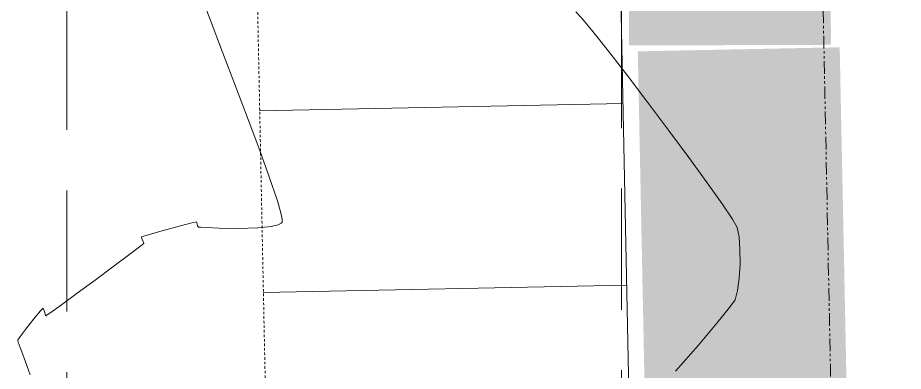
# Model space of a CAD drawing. Extents: x 2140663 to 2528301, y 336313 to 7007653.
# Drawn here: x 2528132.76 to 2528176.61, y 7007298.13 to 7007315.66 of the extents above; entities that cross this region are included whole.
import ezdxf

# ---------------------------------------------------------------- set-up
doc = ezdxf.new("R2010")
doc.units = 0
doc.header["$MEASUREMENT"] = 0
for name, pattern in [('HIDDEN', [0.375, 0.25, -0.125]), ('PHANTOM2', [1.25, 0.625, -0.125, 0.125, -0.125, 0.125, -0.125]), ('xdrc002pt$0$HIDDEN2', [0.1875, 0.125, -0.0625])]:
    doc.linetypes.add(name, pattern=pattern)
for name, color, linetype in [('1 EXISTING CONTOURS', 43, 'Continuous'), ('1 SILT FENCE', 200, 'Continuous'), ('GRID', 254, 'HIDDEN'), ('SANDBAGS', 250, 'HIDDEN'), ('xdrc002ar$0$xdrc002ar$0$C-PKNG-FACE-N', 1, 'Continuous'), ('xdrc002ar$0$xdrc002ar$0$C-PKNG-STRP-N', 6, 'Continuous'), ('xdrc002pt$0$V-ESMT-ACCS-N', 2, 'xdrc002pt$0$HIDDEN2'), ('xdrc002pt$0$v-prop-line', 3, 'PHANTOM2')]:
    doc.layers.add(name, color=color, linetype=linetype)

msp = doc.modelspace()

# ---------------------------------------------------------------- linework, layer by layer
at = {"layer": '1 EXISTING CONTOURS', "color": 43, "lineweight": 0, "extrusion": (0.9363649527778553, 0.3510280262448068, 0), "elevation": 4827027.979164649}
msp.add_lwpolyline([(5673957.536547459, 601.0000000000003), (5673955.922473051, 601.0000000000003)], dxfattribs=at)
at = {"layer": '1 EXISTING CONTOURS', "color": 43, "lineweight": 0, "extrusion": (0.7227062424580377, 0.6911553277753012, 0), "elevation": 6670261.048805706}
msp.add_lwpolyline([(3316879.049602366, 601), (3316879.453646797, 601)], dxfattribs=at)
at = {"layer": '1 EXISTING CONTOURS', "color": 43, "lineweight": 0, "extrusion": (0.9347281676822145, 0.3553635498210955, 0), "elevation": 4853270.33544119}
msp.add_lwpolyline([(5651525.632334335, 601.0000000000007), (5651523.885593318, 601.0000000000007)], dxfattribs=at)
at = {"layer": '1 EXISTING CONTOURS', "color": 43, "lineweight": 0, "extrusion": (0.7718464492446576, 0.635808979795358, 0), "elevation": 6406666.056310262}
msp.add_lwpolyline([(3801143.572847193, 601.0000000000003), (3801144.450271207, 601.0000000000003)], dxfattribs=at)
at = {"layer": '1 EXISTING CONTOURS', "color": 43, "lineweight": 0, "extrusion": (0.7847875295844056, 0.6197649017238763, 0), "elevation": 6326957.285305596}
msp.add_lwpolyline([(3932386.567175368, 601.0000000000007), (3932387.815106001, 601.0000000000007)], dxfattribs=at)
at = {"layer": '1 EXISTING CONTOURS', "color": 43, "lineweight": 0, "extrusion": (0.9342971767936108, 0.356495140830122, 0), "elevation": 4860110.142339926}
msp.add_lwpolyline([(5645642.973358288, 601), (5645641.177530048, 601)], dxfattribs=at)
at = {"layer": '1 EXISTING CONTOURS', "color": 43, "lineweight": 0, "elevation": 601}
for points in [[(2528162.929281378, 7007312.801186237), (2528162.0033753, 7007313.999563038)], [(2528166.896389072, 7007307.479662767), (2528165.991223775, 7007308.7230313)], [(2528167.638701505, 7007306.432814768), (2528166.896389072, 7007307.479662767)], [(2528145.788512669, 7007305.987492646), (2528145.854243698, 7007305.673530824)], [(2528141.601576463, 7007305.534886244), (2528141.308323568, 7007305.468135459)], [(2528145.657126102, 7007305.399468849), (2528145.300526768, 7007305.314599069)], [(2528145.804994969, 7007305.47500688), (2528145.657126102, 7007305.399468849)], [(2528145.858048318, 7007305.551792154), (2528145.847113806, 7007305.51902373)], [(2528145.854243698, 7007305.673530824), (2528145.858048318, 7007305.551792154)], [(2528141.684838046, 7007305.291097475), (2528141.666020019, 7007305.340797029)], [(2528141.694614352, 7007305.279092324), (2528141.684838046, 7007305.291097475)], [(2528141.710251674, 7007305.276350337), (2528141.694614352, 7007305.279092324)], [(2528141.810636444, 7007305.268044936), (2528141.710251674, 7007305.276350337)], [(2528142.109706969, 7007305.251335173), (2528141.810636444, 7007305.268044936)], [(2528142.717665834, 7007305.2289644), (2528142.109706969, 7007305.251335173)], [(2528143.668134062, 7007305.217665986), (2528142.717665834, 7007305.2289644)], [(2528144.641431182, 7007305.246676915), (2528143.668134062, 7007305.217665986)], [(2528145.300526768, 7007305.314599069), (2528144.641431182, 7007305.246676915)], [(2528138.877096048, 7007304.770633036), (2528138.89726775, 7007304.710501957)], [(2528138.894284934, 7007304.797817758), (2528138.879095971, 7007304.789194647)], [(2528138.992671868, 7007304.832227042), (2528138.894284934, 7007304.797817758)], [(2528138.785209137, 7007304.296134477), (2528138.23951652, 7007303.881320446)], [(2528138.996178424, 7007304.467293753), (2528138.785209137, 7007304.296134477)], [(2528137.470147688, 7007303.305224034), (2528136.588149752, 7007302.650217622)], [(2528168.483744051, 7007302.752575071), (2528168.523259946, 7007303.458149345)], [(2528135.704569826, 7007301.998673582), (2528134.930455021, 7007301.432964296)], [(2528168.280209783, 7007301.677403732), (2528168.402441132, 7007302.131612181)], [(2528133.870616106, 7007301.112197877), (2528133.557811339, 7007300.729959295)], [(2528134.069911056, 7007301.136351273), (2528134.017496614, 7007301.268782406)], [(2528167.378750438, 7007300.514208381), (2528168.007944573, 7007301.287562463)], [(2528134.139670784, 7007300.902769424), (2528134.110766682, 7007300.976183378)], [(2528134.154809222, 7007300.888539487), (2528134.139670784, 7007300.902769424)], [(2528132.755454788, 7007299.66949794), (2528132.755390791, 7007299.643805453)], [(2528132.762461666, 7007299.685091821), (2528132.755454788, 7007299.66949794)], [(2528132.755390791, 7007299.643805453), (2528132.772546862, 7007299.574631128)], [(2528132.885163681, 7007299.310311054), (2528132.960236228, 7007299.095738705)]]:
    msp.add_lwpolyline(points, dxfattribs=at)
at = {"layer": '1 EXISTING CONTOURS', "color": 43, "lineweight": 0, "extrusion": (0.7957987979255405, 0.6055611226129569, 0), "elevation": 6255265.226468515}
msp.add_lwpolyline([(4045452.245605903, 601), (4045453.922268166, 601)], dxfattribs=at)
at = {"layer": '1 EXISTING CONTOURS', "color": 43, "lineweight": 0, "extrusion": (0.934920969956252, 0.3548559988728685, 0), "elevation": 4850201.201455394}
msp.add_lwpolyline([(5654156.277155677, 601.0000000000007), (5654154.515840622, 601.0000000000007)], dxfattribs=at)
at = {"layer": '1 EXISTING CONTOURS', "color": 43, "lineweight": 0, "extrusion": (0.7996251133405025, 0.6004995238259465, 0), "elevation": 6229470.579920232}
msp.add_lwpolyline([(4085059.246372322, 601), (4085060.981044509, 601)], dxfattribs=at)
at = {"layer": '1 EXISTING CONTOURS', "color": 43, "lineweight": 0, "extrusion": (0.9367441092134914, 0.350014962328502, 0), "elevation": 4820887.71355609}
msp.add_lwpolyline([(5679168.657196592, 601.0000000000007), (5679167.013965113, 601.0000000000007)], dxfattribs=at)
at = {"layer": '1 EXISTING CONTOURS', "color": 43, "lineweight": 0, "extrusion": (0.8035776950283205, 0.5951998723563131, 0), "elevation": 6202327.057386098}
msp.add_lwpolyline([(4126152.916733374, 601), (4126154.60515963, 601)], dxfattribs=at)
at = {"layer": '1 EXISTING CONTOURS', "color": 43, "lineweight": 0, "extrusion": (0.940310190220073, 0.3403185950962571, 0), "elevation": 4761957.840368954}
msp.add_lwpolyline([(5728669.465571751, 601.0000000000007), (5728668.023889684, 601.0000000000007)], dxfattribs=at)
at = {"layer": '1 EXISTING CONTOURS', "color": 43, "lineweight": 0, "extrusion": (0.9470627648425206, 0.3210484690024868, 0), "elevation": 4643997.626315293}
msp.add_lwpolyline([(5824703.069527703, 601.0000000000007), (5824701.912568303, 601.0000000000007)], dxfattribs=at)
at = {"layer": '1 EXISTING CONTOURS', "color": 43, "lineweight": 0, "extrusion": (0.9592286349204658, 0.2826312543732909, 0), "elevation": 4405553.514617452}
msp.add_lwpolyline([(6007076.206719932, 601.0000000000007), (6007075.541406691, 601.0000000000007)], dxfattribs=at)
at = {"layer": '1 EXISTING CONTOURS', "color": 43, "lineweight": 0, "extrusion": (0.8295905649526853, 0.5583721828149075, 0), "elevation": 6010029.008229206}
msp.add_lwpolyline([(4401535.894633874, 601.0000000000007), (4401536.81945162, 601.0000000000007)], dxfattribs=at)
at = {"layer": '1 EXISTING CONTOURS', "color": 43, "lineweight": 0, "extrusion": (0.2524098114244643, -0.9676204251134154, 0), "elevation": -6142284.225088447}
msp.add_lwpolyline([(4214993.819312528, 601.0000000000003), (4214993.124641208, 601.0000000000003)], dxfattribs=at)
at = {"layer": '1 EXISTING CONTOURS', "color": 43, "lineweight": 0, "extrusion": (0.9257696557275431, 0.3780880116244182, 0), "elevation": 4989854.996651843}
msp.add_lwpolyline([(5531290.703096494, 601.0000000000003), (5531290.801364329, 601.0000000000003)], dxfattribs=at)
at = {"layer": '1 EXISTING CONTOURS', "color": 43, "lineweight": 0, "extrusion": (0.9667184516748444, 0.2558425984690427, 0), "elevation": 4236768.403645048}
msp.add_lwpolyline([(6127285.036335757, 601.0000000000007), (6127285.143001596, 601.0000000000007)], dxfattribs=at)
at = {"layer": '1 EXISTING CONTOURS', "color": 43, "lineweight": 0, "extrusion": (0.7225126013759796, -0.6913577517124655, 0), "elevation": -3017937.756538523}
msp.add_lwpolyline([(6810719.768047905, 601.0000000000007), (6810719.707125992, 601.0000000000007)], dxfattribs=at)
at = {"layer": '1 EXISTING CONTOURS', "color": 43, "lineweight": 0, "extrusion": (0.8716834158253384, 0.4900694058754027, 0), "elevation": 5637828.377538522}
msp.add_lwpolyline([(4869173.808570648, 601), (4869174.272597793, 601)], dxfattribs=at)
at = {"layer": '1 EXISTING CONTOURS', "color": 43, "lineweight": 0, "extrusion": (0.2715888336692137, -0.962413375544104, 0), "elevation": -6057309.581859807}
msp.add_lwpolyline([(4336221.408495029, 601.0000000000003), (4336220.828217037, 601.0000000000003)], dxfattribs=at)
at = {"layer": '1 EXISTING CONTOURS', "color": 43, "lineweight": 0, "extrusion": (0.2619393390778778, -0.9650843396529885, 0), "elevation": -6100421.113914752}
msp.add_lwpolyline([(4275357.853495553, 601.0000000000007), (4275357.026832299, 601.0000000000007)], dxfattribs=at)
at = {"layer": '1 EXISTING CONTOURS', "color": 43, "lineweight": 0, "extrusion": (0.9815053812645407, 0.1914345489945557, 0), "elevation": 3822851.194493904}
msp.add_lwpolyline([(6393728.572515274, 601.0000000000007), (6393729.04785663, 601.0000000000007)], dxfattribs=at)
at = {"layer": '1 EXISTING CONTOURS', "color": 43, "lineweight": 0, "extrusion": (0.994245548817295, -0.1071251075005104, 0), "elevation": 1762932.548501796}
msp.add_lwpolyline([(7237808.745062268, 601), (7237808.726393227, 601)], dxfattribs=at)
at = {"layer": '1 EXISTING CONTOURS', "color": 43, "lineweight": 0, "extrusion": (0.8958456787656671, 0.4443652999918884, 0), "elevation": 5378625.366253486}
msp.add_lwpolyline([(5154046.445191937, 601.0000000000003), (5154046.313603468, 601.0000000000003)], dxfattribs=at)
at = {"layer": '1 EXISTING CONTOURS', "color": 43, "lineweight": 0, "extrusion": (0.9516868123331211, 0.3070703685333748, 0), "elevation": 4557732.107605558}
msp.add_lwpolyline([(5892442.809953813, 601), (5892442.678266325, 601)], dxfattribs=at)
at = {"layer": '1 EXISTING CONTOURS', "color": 43, "lineweight": 0, "extrusion": (0.2881796726411848, -0.9575763553244303, 0), "elevation": -5981471.154591647}
msp.add_lwpolyline([(4440249.234935118, 601), (4440248.935004486, 601)], dxfattribs=at)
at = {"layer": '1 EXISTING CONTOURS', "color": 43, "lineweight": 0, "extrusion": (0.9972574353811537, 0.07401086120971716, 0), "elevation": 3039851.470694734}
msp.add_lwpolyline([(6800974.252254125, 601), (6800974.882350081, 601)], dxfattribs=at)
at = {"layer": '1 EXISTING CONTOURS', "color": 43, "lineweight": 0, "extrusion": (0.9999902308263445, 0.004420209483101491, 0), "elevation": 2559117.574339294}
msp.add_lwpolyline([(6996059.968103616, 601.0000000000007), (6996060.676153136, 601.0000000000007)], dxfattribs=at)
at = {"layer": '1 EXISTING CONTOURS', "color": 43, "lineweight": 0, "extrusion": (-0.5993804229764561, 0.8004643081065917, 0), "elevation": 4093780.085709441}
msp.add_lwpolyline([(-6223725.19100282, 601), (-6223724.22984962, 601)], dxfattribs=at)
at = {"layer": '1 EXISTING CONTOURS', "color": 43, "lineweight": 0, "extrusion": (0.9915372671930881, -0.1298223700571772, 0), "elevation": 1597068.618327793}
msp.add_lwpolyline([(7276214.01988362, 601), (7276214.646146403, 601)], dxfattribs=at)
at = {"layer": '1 EXISTING CONTOURS', "color": 43, "lineweight": 0, "extrusion": (0.5934854121243007, -0.8048447462682782, 0), "elevation": -4139378.538614856}
msp.add_lwpolyline([(6193489.352065049, 601.0000000000007), (6193488.254238504, 601.0000000000007)], dxfattribs=at)
at = {"layer": '1 EXISTING CONTOURS', "color": 43, "lineweight": 0, "extrusion": (-0.5843021973548395, 0.8115361619584839, 0), "elevation": 4209483.715519638}
msp.add_lwpolyline([(-6146054.543183403, 601.0000000000007), (-6146053.969144537, 601.0000000000007)], dxfattribs=at)
at = {"layer": '1 EXISTING CONTOURS', "color": 43, "lineweight": 0, "extrusion": (0.8198476410833567, -0.5725817368813431, 0), "elevation": -1939540.16450762}
msp.add_lwpolyline([(7192502.260085202, 601), (7192502.735589739, 601)], dxfattribs=at)
at = {"layer": '1 EXISTING CONTOURS', "color": 43, "lineweight": 0, "extrusion": (0.729345411653274, -0.6841456500631399, 0), "elevation": -2950131.736013692}
msp.add_lwpolyline([(6840354.919305571, 601), (6840354.704613705, 601)], dxfattribs=at)
at = {"layer": '1 EXISTING CONTOURS', "color": 43, "lineweight": 0, "extrusion": (0.9689732317965881, 0.2471656854453625, 0), "elevation": 4181658.62862511}
msp.add_lwpolyline([(6165019.072678345, 601.0000000000003), (6165019.237974858, 601.0000000000003)], dxfattribs=at)
at = {"layer": '1 EXISTING CONTOURS', "color": 43, "lineweight": 0, "extrusion": (-0.5728215520820052, 0.8196801019119364, 0), "elevation": 4295575.369883982}
msp.add_lwpolyline([(-6086194.606197567, 601), (-6086194.33466197, 601)], dxfattribs=at)
at = {"layer": '1 EXISTING CONTOURS', "color": 43, "lineweight": 0, "extrusion": (0.785416265178487, -0.618967923557495, 0), "elevation": -2351657.165717244}
msp.add_lwpolyline([(7068481.547061619, 601.0000000000003), (7068480.956451538, 601.0000000000003)], dxfattribs=at)
at = {"layer": '1 EXISTING CONTOURS', "color": 43, "lineweight": 0, "extrusion": (-0.3941769738128339, 0.9190345550172511, 0), "elevation": 5443419.383435312}
msp.add_lwpolyline([(-5085559.320489077, 601.0000000000007), (-5085559.306829486, 601.0000000000007)], dxfattribs=at)
at = {"layer": '1 EXISTING CONTOURS', "color": 43, "lineweight": 0, "extrusion": (-0.5414504116029462, 0.8407326874667121, 0), "elevation": 4522407.626930347}
msp.add_lwpolyline([(-5919591.074855393, 601), (-5919590.98604412, 601)], dxfattribs=at)
at = {"layer": '1 EXISTING CONTOURS', "color": 43, "lineweight": 0, "extrusion": (0.7947268305579869, -0.6069672683030419, 0), "elevation": -2244026.621585065}
msp.add_lwpolyline([(7103383.628835266, 601), (7103383.209700234, 601)], dxfattribs=at)
at = {"layer": '1 EXISTING CONTOURS', "color": 43, "lineweight": 0, "extrusion": (0.7611667111900301, -0.6485562718655594, 0), "elevation": -2620271.848315216}
msp.add_lwpolyline([(6973381.280566812, 601), (6973382.69653471, 601)], dxfattribs=at)
at = {"layer": '1 EXISTING CONTOURS', "color": 43, "lineweight": 0, "extrusion": (0.8373847132877967, -0.5466139789210614, 0), "elevation": -1713268.233912894}
msp.add_lwpolyline([(7249718.428208839, 601.0000000000007), (7249718.34625215, 601.0000000000007)], dxfattribs=at)
at = {"layer": '1 EXISTING CONTOURS', "color": 43, "lineweight": 0, "extrusion": (0.8082938247484521, -0.5887793244276828, 0), "elevation": -2082279.078805677}
msp.add_lwpolyline([(7152469.667199005, 601), (7152469.445416318, 601)], dxfattribs=at)
at = {"layer": '1 EXISTING CONTOURS', "color": 43, "lineweight": 0, "extrusion": (0.9268308351053856, 0.3754791646654361, 0), "elevation": 4974246.399679866}
msp.add_lwpolyline([(5545320.134989774, 601), (5545320.00041971, 601)], dxfattribs=at)
at = {"layer": '1 EXISTING CONTOURS', "color": 43, "lineweight": 0, "extrusion": (0.9137004431755515, 0.4063883612270419, 0), "elevation": 5157641.020925431}
msp.add_lwpolyline([(5375168.857910437, 601), (5375168.705129084, 601)], dxfattribs=at)
at = {"layer": '1 EXISTING CONTOURS', "color": 43, "lineweight": 0, "extrusion": (0.7527374875039993, -0.658320799387477, 0), "elevation": -2710005.297126829}
msp.add_lwpolyline([(6938999.805961261, 601.0000000000007), (6939001.537164938, 601.0000000000007)], dxfattribs=at)
at = {"layer": '1 EXISTING CONTOURS', "color": 43, "lineweight": 0, "extrusion": (0.942793845638281, 0.3333763108359402, 0), "elevation": 4719575.717327395}
msp.add_lwpolyline([(5763618.822422843, 601.0000000000007), (5763618.304648521, 601.0000000000007)], dxfattribs=at)
at = {"layer": '1 EXISTING CONTOURS', "color": 43, "lineweight": 0, "extrusion": (0.9392897682311387, 0.3431249499763809, 0), "elevation": 4779028.568608981}
msp.add_lwpolyline([(5714418.330301442, 601.0000000000007), (5714417.641225027, 601.0000000000007)], dxfattribs=at)
at = {"layer": '1 SILT FENCE', "color": 200, "linetype": 'Continuous', "lineweight": 0, "const_width": 10}
msp.add_lwpolyline([(2528168.460361803, 7007314.088755522), (2528191.704482488, 7006166.984500946), (2528187.14873196, 7006166.984500946)], dxfattribs=at)
at = {"layer": 'GRID', "color": 253, "linetype": 'HIDDEN', "lineweight": 0, "ltscale": 24}
for p, q in [((2528135.250571348, 7006032.092152752), (2528135.16522541, 7007625.178615601)), ((2528162.759365419, 7006032.184476493), (2528162.622697481, 7007625.178615601))]:
    msp.add_line(p, q, dxfattribs=at)
at = {"layer": 'SANDBAGS', "color": 2, "linetype": 'Continuous', "lineweight": 0, "const_width": 10}
msp.add_lwpolyline([(2528168.023276881, 7007314.295885273), (2528167.915737348, 7007345.977810005)], dxfattribs=at)
at = {"layer": 'xdrc002ar$0$xdrc002ar$0$C-PKNG-FACE-N', "color": 7, "lineweight": 0}
msp.add_line((2528164.923215641, 7007203.423428904), (2528160.904092949, 7007401.381830039), dxfattribs=at)
at = {"layer": 'xdrc002ar$0$xdrc002ar$0$C-PKNG-STRP-N', "color": 7, "lineweight": 0}
for p, q in [((2528144.734683398, 7007311.035333396), (2528162.73096749, 7007311.400709521)), ((2528144.917371461, 7007302.037191349), (2528162.913655553, 7007302.402567476))]:
    msp.add_line(p, q, dxfattribs=at)
at = {"layer": 'xdrc002pt$0$V-ESMT-ACCS-N', "color": 7, "lineweight": 0}
msp.add_line((2528166.318582298, 7006248.174609453), (2528141.453073435, 7007472.903676003), dxfattribs=at)
at = {"layer": 'xdrc002pt$0$v-prop-line', "color": 7, "lineweight": 0}
msp.add_line((2528169.444881075, 7007473.471219813), (2528195.958816227, 7006167.550346503), dxfattribs=at)

doc.saveas('drawing.dxf')
